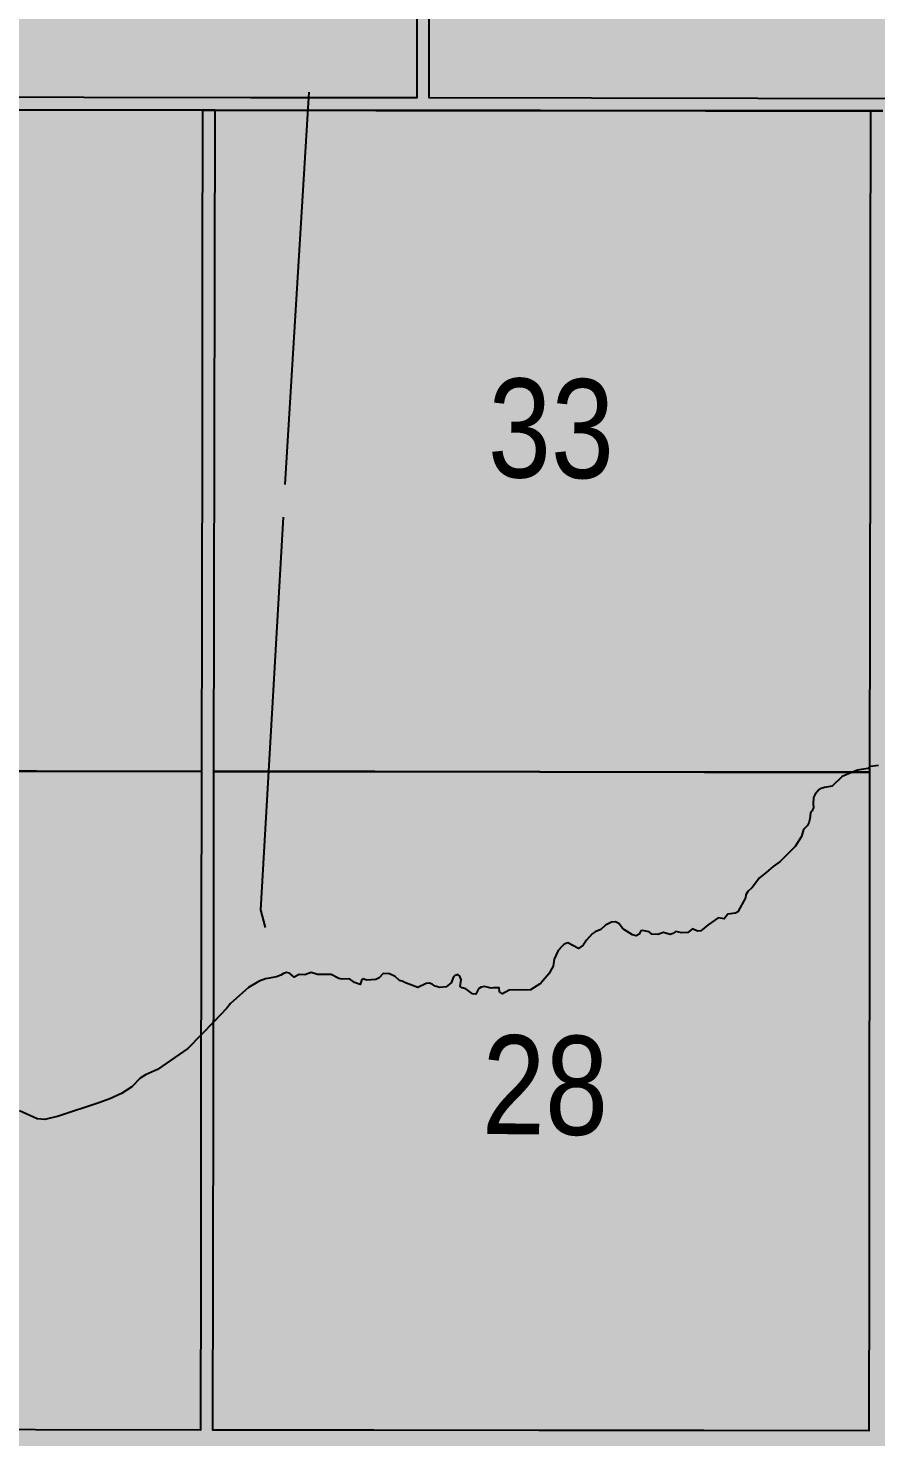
# Model space of a CAD drawing. Extents: x 570482 to 581403, y 6264409 to 6273171.
# Drawn here: x 570615.1 to 570683.6, y 6270671.3 to 6270785 of the extents above; entities that cross this region are included whole.
import ezdxf

# ---------------------------------------------------------------- set-up
doc = ezdxf.new("R2010")
doc.units = 0
doc.header["$LTSCALE"] = 5
doc.linetypes.add('DASHED2', pattern=[9.525, 6.35, -3.175])
for name, color, linetype in [('RoadSeg', 57, 'DASHED2'), ('T-WATER', 160, 'Continuous'), ('Townships', 57, 'Continuous')]:
    doc.layers.add(name, color=color, linetype=linetype)
doc.layers.add('ROUTE-MAP-BACKGROUND-H', color=7, linetype='Continuous', true_color=0xf0ebff)
doc.layers.add('Sections', color=7, linetype='Continuous', true_color=0x13f661)
doc.styles.add('120', font='ARIALN.TTF', dxfattribs={"height": 13})

msp = doc.modelspace()

# ---------------------------------------------------------------- hatches: boundary and pattern name
at = {"layer": 'ROUTE-MAP-BACKGROUND-H'}
h = msp.add_hatch(color=256, dxfattribs=at)
h.dxf.hatch_style = 1
h.paths.add_polyline_path([(571171.112, 6270453.937), (571171.532, 6270781.165), (571139.113, 6270781.063), (571139.013, 6270832.812), (571138.478, 6271104.55), (570482.402, 6271104.607), (570481.546, 6270777.122), (570519.672, 6270776.969), (570518.91, 6270453.936), (570899.088, 6270453.629), (571061.346, 6270453.809)])

# ---------------------------------------------------------------- linework, layer by layer
at = {"layer": 'RoadSeg'}
msp.add_lwpolyline([(570634.265, 6270712.412), (570633.889, 6270713.849), (570635.872, 6270748.191), (570638.228, 6270787.12), (570640.002, 6270816.741)], dxfattribs=at)
at = {"layer": 'Sections', "color": 8}
for points in [[(570606.158, 6270779.469), (570593.048, 6270779.487), (570593.072, 6270792.809), (570593.097, 6270806.131), (570593.121, 6270819.512), (570593.146, 6270832.893), (570606.251, 6270832.875), (570619.691, 6270832.856), (570633.13, 6270832.837), (570646.57, 6270832.818), (570646.551, 6270819.437), (570646.531, 6270806.056), (570646.512, 6270792.733), (570646.493, 6270779.411), (570633.048, 6270779.43), (570619.603, 6270779.45)], [(570660.604, 6270779.391), (570647.496, 6270779.41), (570647.516, 6270792.732), (570647.535, 6270806.054), (570647.554, 6270819.435), (570647.573, 6270832.816), (570660.677, 6270832.798), (570674.115, 6270832.779), (570687.553, 6270832.76), (570700.991, 6270832.74), (570700.976, 6270819.359), (570700.962, 6270805.978), (570700.948, 6270792.656), (570700.933, 6270779.334), (570687.49, 6270779.353), (570674.047, 6270779.372)], [(570589.119, 6270725.068), (570576.126, 6270725.084), (570576.153, 6270738.465), (570576.179, 6270751.846), (570576.206, 6270765.168), (570576.233, 6270778.49), (570589.221, 6270778.474), (570602.543, 6270778.458), (570615.866, 6270778.442), (570629.188, 6270778.425), (570629.166, 6270765.103), (570629.145, 6270751.781), (570629.123, 6270738.4), (570629.102, 6270725.02), (570615.774, 6270725.036), (570602.447, 6270725.052)], [(570643.099, 6270725.002), (570630.106, 6270725.018), (570630.127, 6270738.399), (570630.148, 6270751.78), (570630.17, 6270765.102), (570630.192, 6270778.424), (570643.179, 6270778.408), (570656.502, 6270778.392), (570669.825, 6270778.376), (570683.147, 6270778.359), (570683.131, 6270765.037), (570683.114, 6270751.715), (570683.098, 6270738.334), (570683.082, 6270724.954), (570669.754, 6270724.97), (570656.426, 6270724.986)], [(570589.019, 6270671.88), (570576.021, 6270671.896), (570576.047, 6270684.942), (570576.074, 6270698.323), (570576.1, 6270711.703), (570576.126, 6270725.084), (570589.119, 6270725.068), (570602.447, 6270725.052), (570615.774, 6270725.036), (570629.102, 6270725.02), (570629.081, 6270711.639), (570629.06, 6270698.258), (570629.038, 6270684.877), (570629.018, 6270671.831), (570615.685, 6270671.847), (570602.352, 6270671.864)], [(570643.019, 6270671.814), (570630.021, 6270671.83), (570630.042, 6270684.876), (570630.063, 6270698.257), (570630.084, 6270711.638), (570630.106, 6270725.018), (570643.099, 6270725.002), (570656.426, 6270724.986), (570669.754, 6270724.97), (570683.082, 6270724.954), (570683.066, 6270711.573), (570683.05, 6270698.192), (570683.034, 6270684.811), (570683.018, 6270671.765), (570669.685, 6270671.781), (570656.352, 6270671.798)]]:
    msp.add_lwpolyline(points, close=True, dxfattribs=at)
at = {"layer": 'T-WATER', "linetype": 'Continuous'}
for points in [[(570683.797, 6270725.487), (570683.164, 6270725.431), (570683.093, 6270725.382), (570682.929, 6270725.269), (570682.095, 6270725.116), (570681.707, 6270724.955), (570680.857, 6270724.604), (570680.047, 6270723.819), (570679.447, 6270723.729), (570679.18, 6270723.633), (570678.979, 6270723.537), (570678.673, 6270723.176), (570678.536, 6270722.912), (570678.528, 6270722.414), (570678.557, 6270722.114), (570678.453, 6270721.85), (570678.317, 6270721.686), (570678.242, 6270721.189), (570678.171, 6270720.858), (570678.068, 6270720.66), (570677.73, 6270720.333), (570677.588, 6270719.77), (570677.076, 6270718.946), (570675.861, 6270717.736), (570675.289, 6270717.346), (570674.716, 6270716.857), (570674.178, 6270716.433), (570673.6, 6270715.645), (570673.229, 6270715.319), (570673.091, 6270715.055), (570673.054, 6270714.823), (570672.437, 6270713.668), (570672.236, 6270713.572)], [(570672.236, 6270713.572), (570671.636, 6270713.482), (570671.331, 6270713.121), (570670.834, 6270713.195), (570670.028, 6270712.643), (570669.454, 6270712.154), (570669.187, 6270712.125), (570668.758, 6270712.299), (570668.388, 6270712.005), (570667.922, 6270711.98), (570667.425, 6270712.087), (570667.19, 6270711.925), (570666.956, 6270711.862), (570666.426, 6270712.004), (570665.958, 6270711.845), (570665.494, 6270711.886), (570665.264, 6270712.056), (570664.733, 6270712.164), (570664.6, 6270712.133), (570664.463, 6270711.868), (570664.228, 6270711.739), (570663.93, 6270711.811), (570663.272, 6270712.22), (570663.108, 6270712.356), (570662.815, 6270712.726), (570662.551, 6270712.863), (570662.218, 6270712.836), (570661.749, 6270712.61), (570661.378, 6270712.251), (570660.909, 6270712.059), (570660.674, 6270711.896), (570660.201, 6270711.405), (570659.928, 6270710.978), (570659.558, 6270710.718), (570658.701, 6270711.164), (570658.4, 6270711.069), (570658.231, 6270710.905), (570657.926, 6270710.545), (570657.582, 6270709.852), (570657.507, 6270709.288), (570657.164, 6270708.662), (570656.52, 6270707.908), (570656.413, 6270707.842), (570655.681, 6270707.39), (570653.952, 6270707.35), (570653.415, 6270707.06), (570653.185, 6270707.23), (570653.157, 6270707.529), (570652.692, 6270707.537), (570652.492, 6270707.507), (570651.962, 6270707.648), (570651.695, 6270707.586), (570651.493, 6270707.457), (570651.254, 6270707.028), (570650.989, 6270707.066), (570650.463, 6270707.473), (570650.165, 6270707.544), (570650, 6270707.647), (570650.075, 6270708.177), (570649.981, 6270708.478), (570649.817, 6270708.614), (570649.549, 6270708.518), (570649.448, 6270708.42), (570649.274, 6270707.958), (570648.87, 6270707.632), (570648.37, 6270707.573), (570647.973, 6270707.68), (570647.743, 6270707.849), (570647.511, 6270707.92), (570647.245, 6270707.891), (570646.574, 6270707.569), (570645.583, 6270707.951), (570645.319, 6270708.088), (570645.087, 6270708.125), (570644.761, 6270708.463), (570644.3, 6270708.669), (570643.769, 6270708.71), (570643.464, 6270708.35), (570643.196, 6270708.221), (570642.464, 6270708.167), (570642.133, 6270708.272), (570642.065, 6270708.206), (570641.926, 6270707.81), (570641.463, 6270707.983), (570641.069, 6270708.256), (570640.47, 6270708.232), (570640.205, 6270708.303), (570639.578, 6270708.612), (570638.481, 6270708.63), (570637.951, 6270708.772), (570637.45, 6270708.581)], [(570637.45, 6270708.581), (570636.985, 6270708.621), (570636.582, 6270708.395), (570636.222, 6270708.733), (570635.957, 6270708.771), (570635.723, 6270708.708), (570635.504, 6270708.578), (570635.156, 6270708.439), (570634.276, 6270708.26), (570633.766, 6270708.069), (570632.894, 6270707.573), (570631.447, 6270706.277), (570631.143, 6270705.896), (570630.085, 6270704.797), (570629.079, 6270703.752), (570628.007, 6270702.638), (570625.539, 6270700.948), (570624.576, 6270700.528), (570624.159, 6270700.242), (570623.47, 6270699.556), (570622.647, 6270699.005), (570621.695, 6270698.569), (570620.798, 6270698.268), (570617.546, 6270697.179), (570616.438, 6270696.921), (570615.831, 6270696.969), (570614.403, 6270697.61)]]:
    msp.add_lwpolyline(points, dxfattribs=at)
at = {"layer": 'Townships'}
for points in [[(570684.151, 6270778.358), (570683.147, 6270778.359), (570656.502, 6270778.392), (570630.192, 6270778.424), (570629.188, 6270778.425), (570602.543, 6270778.458), (570576.233, 6270778.49), (570575.229, 6270778.491), (570548.584, 6270778.523), (570522.274, 6270778.556), (570521.271, 6270778.557), (570494.632, 6270778.664), (570483.145, 6270778.71), (570483.147, 6270779.643), (570483.217, 6270806.287), (570483.287, 6270833.049), (570483.356, 6270859.811), (570483.426, 6270886.573), (570483.429, 6270887.576)], [(570521.016, 6270670.959), (570521.018, 6270671.963), (570521.081, 6270698.39), (570521.144, 6270725.151), (570521.207, 6270751.913), (570521.271, 6270778.557), (570522.274, 6270778.556), (570548.584, 6270778.523), (570575.229, 6270778.491), (570576.233, 6270778.49), (570602.543, 6270778.458), (570629.188, 6270778.425), (570630.192, 6270778.424), (570656.502, 6270778.392), (570683.147, 6270778.359), (570684.151, 6270778.358)]]:
    msp.add_lwpolyline(points, dxfattribs=at)

# ---------------------------------------------------------------- texts
at = {"layer": 'RoadSeg', "style": '120'}
for s, height, rotation, p in [('33', 7.9898, 359.45036, (570652.227, 6270748.782)), ('28', 7.9898, 359.45036, (570651.745, 6270695.744)), ('86-13-5', 39.9491, 359.95761, (570622.189, 6270651.225))]:
    msp.add_text(s, height=height, rotation=rotation, dxfattribs=at).set_placement(p)

doc.saveas('drawing.dxf')
